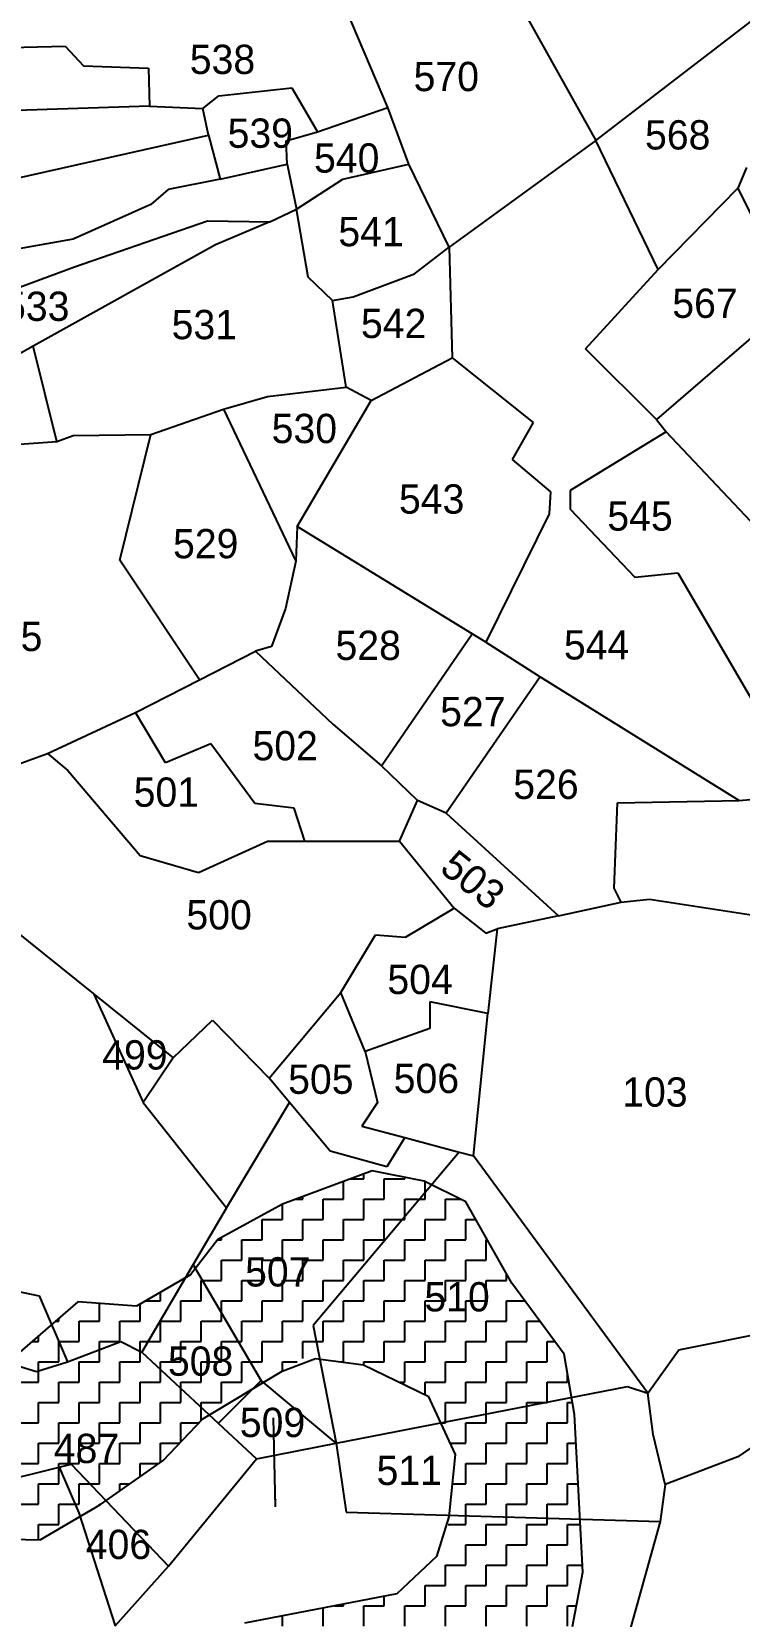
# Model space of a CAD drawing. Header units: metres. Extents: x 291362 to 296970, y 2012513 to 2016467.
# Drawn here: x 293179.6 to 293401.5, y 2015022.6 to 2015519.9 of the extents above; entities that cross this region are included whole.
import ezdxf
from ezdxf.enums import TextEntityAlignment as Align

# ---------------------------------------------------------------- set-up
doc = ezdxf.new("R2010")
doc.units = ezdxf.units.M
for name, color, linetype in [('POLY_HATCH', 12, 'Continuous'), ('POLY_PARCEL', 6, 'Continuous'), ('TEXT_PARCEL', 7, 'Continuous')]:
    doc.layers.add(name, color=color, linetype=linetype)
doc.styles.get("Standard").update_dxf_attribs({"font": 'simplex.shx'})
doc.styles.add('TEXT_MAP', font='')
doc.styles.get('TEXT_MAP').set_extended_font_data('Kruti Dev 050')
doc.dimstyles.get("Standard").update_dxf_attribs({"dimtxt": 0.18, "dimasz": 0.18, "dimexe": 0.18, "dimexo": 0.0625, "dimgap": 0.09, "dimtad": 0, "dimtih": 1, "dimtoh": 1, "dimdec": 4, "dimzin": 0, "dimdsep": 46, "dimtxsty": 'Standard', "dimcen": 0.09, "dimadec": 0, "dimazin": 0, "dimtfac": 1, "dimtdec": 4, "dimtofl": 0, "dimtmove": 0, "dimatfit": 3, "dimfxl": 1, "dimtolj": 1, "dimtzin": 0, "dimarcsym": 0})

msp = doc.modelspace()

# ---------------------------------------------------------------- linework, layer by layer
at = {"layer": 'POLY_HATCH'}
for p, q in [((293286.33, 2015162.49), (293258.2, 2015152.03)), ((293302.69, 2015159.22), (293286.33, 2015162.49)), ((293315.77, 2015152.69), (293302.69, 2015159.22)), ((293258.2, 2015152.03), (293237.92, 2015140.92)), ((293330.16, 2015127.19), (293315.77, 2015152.69)), ((293237.92, 2015140.92), (293229.42, 2015129.8)), ((293229.42, 2015129.8), (293212.41, 2015119.99)), ((293346.52, 2015104.96), (293330.16, 2015127.19)), ((293194.09, 2015121.3), (293175.12, 2015104.96)), ((293212.41, 2015119.99), (293194.09, 2015121.3)), ((293349.79, 2015086), (293346.52, 2015104.96)), ((293233.24, 2015084.58), (293258.1, 2015099.61)), ((293258.1, 2015099.61), (293268.57, 2015103.54)), ((293268.57, 2015103.54), (293283.62, 2015101.58)), ((293283.62, 2015101.58), (293303.9, 2015091.77)), ((293303.9, 2015091.77), (293312.4, 2015073.46)), ((293220.81, 2015071.5), (293233.24, 2015084.58)), ((293352.41, 2015036.49), (293349.79, 2015086)), ((293201.19, 2015057.77), (293220.81, 2015071.5)), ((293312.4, 2015073.46), (293310.44, 2015053.85)), ((293182.21, 2015046.65), (293201.19, 2015057.77)), ((293310.44, 2015053.85), (293306.51, 2015041.42)), ((293154.74, 2015047.31), (293182.21, 2015046.65)), ((293306.51, 2015041.42), (293294.08, 2015029.65)), ((293349.14, 2015019.49), (293352.41, 2015036.49)), ((293294.08, 2015029.65), (293246.33, 2015020.5))]:
    msp.add_line(p, q, dxfattribs=at)
at = {"layer": 'POLY_HATCH', "linetype": 'Continuous'}
for p, q in [((293277.41, 2015153.56), (293277.41, 2015159.17)), ((293279.47, 2015159.94), (293283.79, 2015159.94)), ((293283.79, 2015159.94), (293283.79, 2015161.55)), ((293290.17, 2015159.94), (293296.55, 2015159.94)), ((293290.17, 2015153.56), (293290.17, 2015159.94)), ((293296.55, 2015159.94), (293296.55, 2015160.45)), ((293302.93, 2015153.56), (293302.93, 2015159.1)), ((293264.64, 2015153.56), (293264.64, 2015154.43)), ((293258.26, 2015147.18), (293258.26, 2015152.05)), ((293262.31, 2015153.56), (293264.64, 2015153.56)), ((293271.02, 2015153.56), (293277.41, 2015153.56)), ((293271.02, 2015147.18), (293271.02, 2015153.56)), ((293283.79, 2015153.56), (293290.17, 2015153.56)), ((293283.79, 2015147.18), (293283.79, 2015153.56)), ((293296.55, 2015153.56), (293302.93, 2015153.56)), ((293296.55, 2015147.18), (293296.55, 2015153.56)), ((293309.32, 2015153.56), (293314.03, 2015153.56)), ((293309.32, 2015147.18), (293309.32, 2015153.56)), ((293251.88, 2015147.18), (293258.26, 2015147.18)), ((293251.88, 2015140.79), (293251.88, 2015147.18)), ((293264.64, 2015147.18), (293271.02, 2015147.18)), ((293264.64, 2015140.79), (293264.64, 2015147.18)), ((293277.41, 2015147.18), (293283.79, 2015147.18)), ((293277.41, 2015140.79), (293277.41, 2015147.18)), ((293290.17, 2015147.18), (293296.55, 2015147.18)), ((293290.17, 2015140.79), (293290.17, 2015147.18)), ((293302.93, 2015147.18), (293309.32, 2015147.18)), ((293302.93, 2015140.79), (293302.93, 2015147.18)), ((293315.7, 2015147.18), (293318.88, 2015147.18)), ((293315.7, 2015140.79), (293315.7, 2015147.18)), ((293237.83, 2015140.79), (293239.12, 2015140.79)), ((293239.12, 2015140.79), (293239.12, 2015141.57)), ((293245.5, 2015140.79), (293251.88, 2015140.79)), ((293245.5, 2015134.41), (293245.5, 2015140.79)), ((293258.26, 2015140.79), (293264.64, 2015140.79)), ((293258.26, 2015134.41), (293258.26, 2015140.79)), ((293271.02, 2015140.79), (293277.41, 2015140.79)), ((293271.02, 2015134.41), (293271.02, 2015140.79)), ((293283.79, 2015140.79), (293290.17, 2015140.79)), ((293283.79, 2015134.41), (293283.79, 2015140.79)), ((293296.55, 2015140.79), (293302.93, 2015140.79)), ((293296.55, 2015134.41), (293296.55, 2015140.79)), ((293309.32, 2015140.79), (293315.7, 2015140.79)), ((293309.32, 2015134.41), (293309.32, 2015140.79)), ((293322.08, 2015140.79), (293322.48, 2015140.79)), ((293322.08, 2015134.41), (293322.08, 2015140.79)), ((293239.12, 2015134.41), (293245.5, 2015134.41)), ((293239.12, 2015128.03), (293239.12, 2015134.41)), ((293251.88, 2015134.41), (293258.26, 2015134.41)), ((293251.88, 2015128.03), (293251.88, 2015134.41)), ((293264.64, 2015134.41), (293271.02, 2015134.41)), ((293264.64, 2015128.03), (293264.64, 2015134.41)), ((293277.41, 2015134.41), (293283.79, 2015134.41)), ((293277.41, 2015128.03), (293277.41, 2015134.41)), ((293290.17, 2015134.41), (293296.55, 2015134.41)), ((293290.17, 2015128.03), (293290.17, 2015134.41)), ((293302.93, 2015134.41), (293309.32, 2015134.41)), ((293302.93, 2015128.03), (293302.93, 2015134.41)), ((293315.7, 2015134.41), (293322.08, 2015134.41)), ((293315.7, 2015128.03), (293315.7, 2015134.41)), ((293328.46, 2015128.03), (293328.46, 2015130.2)), ((293219.97, 2015121.65), (293219.97, 2015124.35)), ((293226.34, 2015128.03), (293226.35, 2015128.03)), ((293226.35, 2015128.03), (293226.35, 2015128.03)), ((293232.73, 2015128.03), (293239.12, 2015128.03)), ((293232.73, 2015121.65), (293232.73, 2015128.03)), ((293245.5, 2015128.03), (293251.88, 2015128.03)), ((293245.5, 2015121.65), (293245.5, 2015128.03)), ((293258.26, 2015128.03), (293264.64, 2015128.03)), ((293258.26, 2015121.65), (293258.26, 2015128.03)), ((293271.02, 2015128.03), (293277.41, 2015128.03)), ((293271.02, 2015121.65), (293271.02, 2015128.03)), ((293283.79, 2015128.03), (293290.17, 2015128.03)), ((293283.79, 2015121.65), (293283.79, 2015128.03)), ((293296.55, 2015128.03), (293302.93, 2015128.03)), ((293296.55, 2015121.65), (293296.55, 2015128.03)), ((293309.32, 2015128.03), (293315.7, 2015128.03)), ((293309.32, 2015121.65), (293309.32, 2015128.03)), ((293322.08, 2015128.03), (293328.46, 2015128.03)), ((293322.08, 2015121.65), (293322.08, 2015128.03)), ((293200.82, 2015115.27), (293200.82, 2015120.82)), ((293213.59, 2015115.27), (293213.59, 2015120.68)), ((293215.28, 2015121.65), (293219.97, 2015121.65)), ((293226.35, 2015121.65), (293232.73, 2015121.65)), ((293226.35, 2015115.27), (293226.35, 2015121.65)), ((293239.12, 2015121.65), (293245.5, 2015121.65)), ((293239.12, 2015115.27), (293239.12, 2015121.65)), ((293251.88, 2015121.65), (293258.26, 2015121.65)), ((293251.88, 2015115.27), (293251.88, 2015121.65)), ((293264.64, 2015121.65), (293271.02, 2015121.65)), ((293264.64, 2015115.27), (293264.64, 2015121.65)), ((293277.41, 2015121.65), (293283.79, 2015121.65)), ((293277.41, 2015115.27), (293277.41, 2015121.65)), ((293290.17, 2015121.65), (293296.55, 2015121.65)), ((293290.17, 2015115.27), (293290.17, 2015121.65)), ((293302.93, 2015121.65), (293309.32, 2015121.65)), ((293302.93, 2015115.27), (293302.93, 2015121.65)), ((293315.7, 2015121.65), (293322.08, 2015121.65)), ((293315.7, 2015115.27), (293315.7, 2015121.65)), ((293328.46, 2015121.65), (293334.24, 2015121.65)), ((293328.46, 2015115.27), (293328.46, 2015121.65)), ((293187.08, 2015115.27), (293188.06, 2015115.27)), ((293188.06, 2015115.27), (293188.06, 2015116.11)), ((293194.44, 2015115.27), (293200.82, 2015115.27)), ((293194.44, 2015108.89), (293194.44, 2015115.27)), ((293207.21, 2015115.27), (293213.59, 2015115.27)), ((293207.21, 2015108.89), (293207.21, 2015115.27)), ((293219.97, 2015115.27), (293226.35, 2015115.27)), ((293219.97, 2015108.89), (293219.97, 2015115.27)), ((293232.73, 2015115.27), (293239.12, 2015115.27)), ((293232.73, 2015108.89), (293232.73, 2015115.27)), ((293245.5, 2015115.27), (293251.88, 2015115.27)), ((293245.5, 2015108.89), (293245.5, 2015115.27)), ((293258.26, 2015115.27), (293264.64, 2015115.27)), ((293258.26, 2015108.89), (293258.26, 2015115.27)), ((293271.02, 2015115.27), (293277.41, 2015115.27)), ((293271.02, 2015108.89), (293271.02, 2015115.27)), ((293283.79, 2015115.27), (293290.17, 2015115.27)), ((293283.79, 2015108.89), (293283.79, 2015115.27)), ((293296.55, 2015115.27), (293302.93, 2015115.27)), ((293296.55, 2015108.89), (293296.55, 2015115.27)), ((293309.32, 2015115.27), (293315.7, 2015115.27)), ((293309.32, 2015108.89), (293309.32, 2015115.27)), ((293322.08, 2015115.27), (293328.46, 2015115.27)), ((293322.08, 2015108.89), (293322.08, 2015115.27)), ((293334.84, 2015115.27), (293338.93, 2015115.27)), ((293334.84, 2015108.89), (293334.84, 2015115.27)), ((293181.68, 2015108.89), (293181.68, 2015110.61)), ((293179.68, 2015108.89), (293181.68, 2015108.89)), ((293188.06, 2015108.89), (293194.44, 2015108.89)), ((293188.06, 2015102.5), (293188.06, 2015108.89)), ((293200.82, 2015108.89), (293207.21, 2015108.89)), ((293200.82, 2015102.5), (293200.82, 2015108.89)), ((293213.59, 2015108.89), (293219.97, 2015108.89)), ((293213.59, 2015102.5), (293213.59, 2015108.89)), ((293226.35, 2015108.89), (293232.73, 2015108.89)), ((293226.35, 2015102.5), (293226.35, 2015108.89)), ((293239.12, 2015108.89), (293245.5, 2015108.89)), ((293239.12, 2015102.5), (293239.12, 2015108.89)), ((293251.88, 2015108.89), (293258.26, 2015108.89)), ((293251.88, 2015102.5), (293251.88, 2015108.89)), ((293264.64, 2015108.89), (293271.02, 2015108.89)), ((293264.64, 2015103.57), (293264.64, 2015108.89)), ((293277.41, 2015108.89), (293283.79, 2015108.89)), ((293277.41, 2015102.5), (293277.41, 2015108.89)), ((293290.17, 2015108.89), (293296.55, 2015108.89)), ((293290.17, 2015102.5), (293290.17, 2015108.89)), ((293302.93, 2015108.89), (293309.32, 2015108.89)), ((293302.93, 2015102.5), (293302.93, 2015108.89)), ((293315.7, 2015108.89), (293322.08, 2015108.89)), ((293315.7, 2015102.5), (293315.7, 2015108.89)), ((293328.46, 2015108.89), (293334.84, 2015108.89)), ((293328.46, 2015102.5), (293328.46, 2015108.89)), ((293341.23, 2015108.89), (293343.63, 2015108.89)), ((293341.23, 2015102.5), (293341.23, 2015108.89)), ((293181.68, 2015102.5), (293188.06, 2015102.5)), ((293181.68, 2015096.12), (293181.68, 2015102.5)), ((293194.44, 2015102.5), (293200.82, 2015102.5)), ((293194.44, 2015096.12), (293194.44, 2015102.5)), ((293207.21, 2015102.5), (293213.59, 2015102.5)), ((293207.21, 2015096.12), (293207.21, 2015102.5)), ((293219.97, 2015102.5), (293226.35, 2015102.5)), ((293219.97, 2015096.12), (293219.97, 2015102.5)), ((293232.73, 2015102.5), (293239.12, 2015102.5)), ((293232.73, 2015096.12), (293232.73, 2015102.5)), ((293245.5, 2015102.5), (293251.88, 2015102.5)), ((293245.5, 2015096.12), (293245.5, 2015102.5)), ((293258.26, 2015102.5), (293262.88, 2015102.5)), ((293258.26, 2015099.71), (293258.26, 2015102.5)), ((293276.5, 2015102.5), (293277.41, 2015102.5)), ((293283.79, 2015102.5), (293290.17, 2015102.5)), ((293283.79, 2015101.49), (293283.79, 2015102.5)), ((293296.55, 2015102.5), (293302.93, 2015102.5)), ((293296.55, 2015096.12), (293296.55, 2015102.5)), ((293309.32, 2015102.5), (293315.7, 2015102.5)), ((293309.32, 2015096.12), (293309.32, 2015102.5)), ((293322.08, 2015102.5), (293328.46, 2015102.5)), ((293322.08, 2015096.12), (293322.08, 2015102.5)), ((293334.84, 2015102.5), (293341.23, 2015102.5)), ((293334.84, 2015096.12), (293334.84, 2015102.5)), ((293175.3, 2015096.12), (293181.68, 2015096.12)), ((293188.06, 2015096.12), (293194.44, 2015096.12)), ((293188.06, 2015089.74), (293188.06, 2015096.12)), ((293200.82, 2015096.12), (293207.21, 2015096.12)), ((293200.82, 2015089.74), (293200.82, 2015096.12)), ((293213.59, 2015096.12), (293219.97, 2015096.12)), ((293213.59, 2015089.74), (293213.59, 2015096.12)), ((293226.35, 2015096.12), (293232.73, 2015096.12)), ((293226.35, 2015089.74), (293226.35, 2015096.12)), ((293239.12, 2015096.12), (293245.5, 2015096.12)), ((293239.12, 2015089.74), (293239.12, 2015096.12)), ((293251.88, 2015096.12), (293252.33, 2015096.12)), ((293251.88, 2015095.85), (293251.88, 2015096.12)), ((293294.89, 2015096.12), (293296.55, 2015096.12)), ((293302.93, 2015096.12), (293309.32, 2015096.12)), ((293302.93, 2015092.23), (293302.93, 2015096.12)), ((293315.7, 2015096.12), (293322.08, 2015096.12)), ((293315.7, 2015089.74), (293315.7, 2015096.12)), ((293328.46, 2015096.12), (293334.84, 2015096.12)), ((293328.46, 2015089.74), (293328.46, 2015096.12)), ((293341.23, 2015096.12), (293347.61, 2015096.12)), ((293341.23, 2015089.74), (293341.23, 2015096.12)), ((293347.61, 2015096.12), (293347.61, 2015098.65)), ((293181.68, 2015089.74), (293188.06, 2015089.74)), ((293181.68, 2015083.36), (293181.68, 2015089.74)), ((293194.44, 2015089.74), (293200.82, 2015089.74)), ((293194.44, 2015083.36), (293194.44, 2015089.74)), ((293207.21, 2015089.74), (293213.59, 2015089.74)), ((293207.21, 2015083.36), (293207.21, 2015089.74)), ((293219.97, 2015089.74), (293226.35, 2015089.74)), ((293219.97, 2015083.36), (293219.97, 2015089.74)), ((293232.73, 2015089.74), (293239.12, 2015089.74)), ((293232.73, 2015084.04), (293232.73, 2015089.74)), ((293309.32, 2015089.74), (293315.7, 2015089.74)), ((293309.32, 2015083.36), (293309.32, 2015089.74)), ((293322.08, 2015089.74), (293328.46, 2015089.74)), ((293322.08, 2015083.36), (293322.08, 2015089.74)), ((293334.84, 2015089.74), (293341.23, 2015089.74)), ((293334.84, 2015083.36), (293334.84, 2015089.74)), ((293347.61, 2015089.74), (293349.14, 2015089.74)), ((293347.61, 2015083.36), (293347.61, 2015089.74)), ((293175.3, 2015083.36), (293181.68, 2015083.36)), ((293188.06, 2015083.36), (293194.44, 2015083.36)), ((293188.06, 2015076.98), (293188.06, 2015083.36)), ((293200.82, 2015083.36), (293207.21, 2015083.36)), ((293200.82, 2015076.98), (293200.82, 2015083.36)), ((293213.59, 2015083.36), (293219.97, 2015083.36)), ((293213.59, 2015076.98), (293213.59, 2015083.36)), ((293226.35, 2015083.36), (293232.08, 2015083.36)), ((293226.35, 2015077.33), (293226.35, 2015083.36)), ((293307.8, 2015083.36), (293309.32, 2015083.36)), ((293315.7, 2015083.36), (293322.08, 2015083.36)), ((293315.7, 2015076.98), (293315.7, 2015083.36)), ((293328.46, 2015083.36), (293334.84, 2015083.36)), ((293328.46, 2015076.98), (293328.46, 2015083.36)), ((293341.23, 2015083.36), (293347.61, 2015083.36)), ((293341.23, 2015076.98), (293341.23, 2015083.36)), ((293181.68, 2015076.98), (293188.06, 2015076.98)), ((293181.68, 2015070.59), (293181.68, 2015076.98)), ((293194.44, 2015076.98), (293200.82, 2015076.98)), ((293194.44, 2015070.59), (293194.44, 2015076.98)), ((293207.21, 2015076.98), (293213.59, 2015076.98)), ((293207.21, 2015070.59), (293207.21, 2015076.98)), ((293219.97, 2015076.98), (293226.02, 2015076.98)), ((293219.97, 2015070.91), (293219.97, 2015076.98)), ((293310.77, 2015076.98), (293315.7, 2015076.98)), ((293322.08, 2015076.98), (293328.46, 2015076.98)), ((293322.08, 2015070.59), (293322.08, 2015076.98)), ((293334.84, 2015076.98), (293341.23, 2015076.98)), ((293334.84, 2015070.59), (293334.84, 2015076.98)), ((293347.61, 2015076.98), (293350.27, 2015076.98)), ((293347.61, 2015070.59), (293347.61, 2015076.98)), ((293175.3, 2015070.59), (293181.68, 2015070.59)), ((293188.06, 2015070.59), (293194.44, 2015070.59)), ((293188.06, 2015064.21), (293188.06, 2015070.59)), ((293200.82, 2015070.59), (293207.21, 2015070.59)), ((293200.82, 2015064.21), (293200.82, 2015070.59)), ((293213.59, 2015070.59), (293219.52, 2015070.59)), ((293213.59, 2015066.45), (293213.59, 2015070.59)), ((293315.7, 2015070.59), (293322.08, 2015070.59)), ((293315.7, 2015064.21), (293315.7, 2015070.59)), ((293328.46, 2015070.59), (293334.84, 2015070.59)), ((293328.46, 2015064.21), (293328.46, 2015070.59)), ((293341.23, 2015070.59), (293347.61, 2015070.59)), ((293341.23, 2015064.21), (293341.23, 2015070.59)), ((293181.68, 2015064.21), (293188.06, 2015064.21)), ((293181.68, 2015057.83), (293181.68, 2015064.21)), ((293194.44, 2015064.21), (293200.82, 2015064.21)), ((293194.44, 2015057.83), (293194.44, 2015064.21)), ((293207.21, 2015064.21), (293210.39, 2015064.21)), ((293207.21, 2015061.98), (293207.21, 2015064.21)), ((293311.48, 2015064.21), (293315.7, 2015064.21)), ((293322.08, 2015064.21), (293328.46, 2015064.21)), ((293322.08, 2015057.83), (293322.08, 2015064.21)), ((293334.84, 2015064.21), (293341.23, 2015064.21)), ((293334.84, 2015057.83), (293334.84, 2015064.21)), ((293347.61, 2015064.21), (293350.94, 2015064.21)), ((293347.61, 2015057.83), (293347.61, 2015064.21)), ((293175.3, 2015057.83), (293181.68, 2015057.83)), ((293188.06, 2015057.83), (293194.44, 2015057.83)), ((293188.06, 2015051.45), (293188.06, 2015057.83)), ((293200.82, 2015057.83), (293201.27, 2015057.83)), ((293200.82, 2015057.56), (293200.82, 2015057.83)), ((293315.7, 2015057.83), (293322.08, 2015057.83)), ((293315.7, 2015051.45), (293315.7, 2015057.83)), ((293328.46, 2015057.83), (293334.84, 2015057.83)), ((293328.46, 2015051.45), (293328.46, 2015057.83)), ((293341.23, 2015057.83), (293347.61, 2015057.83)), ((293341.23, 2015051.45), (293341.23, 2015057.83)), ((293181.68, 2015051.45), (293188.06, 2015051.45)), ((293181.68, 2015046.67), (293181.68, 2015051.45)), ((293310.2, 2015051.45), (293315.7, 2015051.45)), ((293322.08, 2015051.45), (293328.46, 2015051.45)), ((293322.08, 2015045.07), (293322.08, 2015051.45)), ((293334.84, 2015051.45), (293341.23, 2015051.45)), ((293334.84, 2015045.07), (293334.84, 2015051.45)), ((293347.61, 2015051.45), (293351.62, 2015051.45)), ((293347.61, 2015045.07), (293347.61, 2015051.45)), ((293315.7, 2015045.07), (293322.08, 2015045.07)), ((293315.7, 2015038.68), (293315.7, 2015045.07)), ((293328.46, 2015045.07), (293334.84, 2015045.07)), ((293328.46, 2015038.68), (293328.46, 2015045.07)), ((293341.23, 2015045.07), (293347.61, 2015045.07)), ((293341.23, 2015038.68), (293341.23, 2015045.07)), ((293309.32, 2015038.68), (293315.7, 2015038.68)), ((293309.32, 2015032.3), (293309.32, 2015038.68)), ((293322.08, 2015038.68), (293328.46, 2015038.68)), ((293322.08, 2015032.3), (293322.08, 2015038.68)), ((293334.84, 2015038.68), (293341.23, 2015038.68)), ((293334.84, 2015032.3), (293334.84, 2015038.68)), ((293347.61, 2015038.68), (293352.29, 2015038.68)), ((293347.61, 2015032.3), (293347.61, 2015038.68)), ((293302.93, 2015032.3), (293309.32, 2015032.3)), ((293302.93, 2015025.92), (293302.93, 2015032.3)), ((293315.7, 2015032.3), (293322.08, 2015032.3)), ((293315.7, 2015025.92), (293315.7, 2015032.3)), ((293328.46, 2015032.3), (293334.84, 2015032.3)), ((293328.46, 2015025.92), (293328.46, 2015032.3)), ((293341.23, 2015032.3), (293347.61, 2015032.3)), ((293341.23, 2015025.92), (293341.23, 2015032.3)), ((293271.02, 2015019.54), (293271.02, 2015025.24)), ((293274.6, 2015025.92), (293277.41, 2015025.92)), ((293277.41, 2015025.92), (293277.41, 2015026.46)), ((293283.79, 2015025.92), (293290.17, 2015025.92)), ((293283.79, 2015019.54), (293283.79, 2015025.92)), ((293290.17, 2015025.92), (293290.17, 2015028.9)), ((293296.55, 2015025.92), (293302.93, 2015025.92)), ((293296.55, 2015019.54), (293296.55, 2015025.92)), ((293309.32, 2015025.92), (293315.7, 2015025.92)), ((293309.32, 2015019.54), (293309.32, 2015025.92)), ((293322.08, 2015025.92), (293328.46, 2015025.92)), ((293322.08, 2015019.54), (293322.08, 2015025.92)), ((293334.84, 2015025.92), (293341.23, 2015025.92)), ((293334.84, 2015019.54), (293334.84, 2015025.92)), ((293347.61, 2015025.92), (293350.37, 2015025.92)), ((293347.61, 2015019.54), (293347.61, 2015025.92)), ((293258.26, 2015019.54), (293258.26, 2015022.79))]:
    msp.add_line(p, q, dxfattribs=at)
at = {"layer": 'POLY_PARCEL'}
for p, q in [((293325.61, 2015541.2), (293356.45, 2015485.71)), ((293291.3, 2015496.14), (293275.37, 2015533.65)), ((293356.45, 2015485.71), (293413.06, 2015529.23)), ((293112.81, 2015513.34), (293190.07, 2015515.36)), ((293190.07, 2015515.36), (293195.87, 2015509.19)), ((293195.87, 2015509.19), (293216.19, 2015508.47)), ((293216.19, 2015508.47), (293216.55, 2015496.5)), ((293238.32, 2015499.76), (293261.18, 2015502.3)), ((293261.18, 2015502.3), (293269.17, 2015488.52)), ((293233.24, 2015495.77), (293238.32, 2015499.76)), ((293216.55, 2015496.5), (293124.75, 2015493.6)), ((293216.55, 2015496.5), (293233.24, 2015495.77)), ((293235.06, 2015487.43), (293233.24, 2015495.77)), ((293269.17, 2015488.52), (293291.3, 2015496.14)), ((293297.83, 2015478.37), (293291.3, 2015496.14)), ((293114.23, 2015460.24), (293235.06, 2015487.43)), ((293235.06, 2015487.43), (293238.69, 2015473.65)), ((293259.37, 2015485.62), (293269.17, 2015488.52)), ((293259.73, 2015478.37), (293259.37, 2015485.62)), ((293356.45, 2015485.71), (293310.53, 2015452.26)), ((293376.05, 2015445.31), (293356.45, 2015485.71)), ((293238.69, 2015473.65), (293259.73, 2015478.37)), ((293259.73, 2015478.37), (293262.64, 2015464.22)), ((293277.15, 2015473.65), (293297.83, 2015478.37)), ((293310.53, 2015452.26), (293297.83, 2015478.37)), ((293403.69, 2015477.28), (293400.98, 2015470.78)), ((293238.69, 2015473.65), (293222.36, 2015470.39)), ((293262.64, 2015464.22), (293277.15, 2015473.65)), ((293222.36, 2015470.39), (293216.92, 2015465.68)), ((293376.05, 2015445.31), (293400.98, 2015470.78)), ((293400.98, 2015470.78), (293409.11, 2015454.52)), ((293216.92, 2015465.68), (293192.61, 2015454.8)), ((293254.29, 2015460.24), (293262.64, 2015464.22)), ((293266.26, 2015442.83), (293262.64, 2015464.22)), ((293192.97, 2015446.09), (293234.7, 2015460.6)), ((293234.7, 2015460.6), (293254.29, 2015460.24)), ((293254.29, 2015460.24), (293237.24, 2015452.98)), ((293192.61, 2015454.8), (293168.29, 2015450.44)), ((293237.24, 2015452.98), (293180.09, 2015421.18)), ((293299.65, 2015443.92), (293310.53, 2015452.26)), ((293310.53, 2015452.26), (293311.42, 2015417.59)), ((293160.67, 2015434.13), (293192.97, 2015446.09)), ((293273.88, 2015435.58), (293266.26, 2015442.83)), ((293280.42, 2015436.66), (293299.65, 2015443.92)), ((293353.28, 2015420.39), (293376.05, 2015445.31)), ((293273.88, 2015435.58), (293280.42, 2015436.66)), ((293278.24, 2015408.38), (293273.88, 2015435.58)), ((293415.62, 2015432.85), (293375.5, 2015398.18)), ((293180.09, 2015421.18), (293173.37, 2015417.44)), ((293187.53, 2015391.33), (293180.09, 2015421.18)), ((293286.03, 2015404.17), (293311.42, 2015417.59)), ((293311.42, 2015417.59), (293336.82, 2015397.28)), ((293375.5, 2015398.18), (293353.28, 2015420.39)), ((293253.56, 2015405.48), (293278.24, 2015408.38)), ((293286.03, 2015404.17), (293278.24, 2015408.38)), ((293239.78, 2015401.49), (293253.56, 2015405.48)), ((293262.8, 2015364.64), (293286.03, 2015404.17)), ((293216.92, 2015393.51), (293239.78, 2015401.49)), ((293239.78, 2015401.49), (293262.44, 2015353.77)), ((293375.5, 2015398.18), (293378.55, 2015394.38)), ((293187.53, 2015391.33), (293192.61, 2015393.15)), ((293192.61, 2015393.15), (293216.92, 2015393.51)), ((293207.22, 2015354.03), (293216.92, 2015393.51)), ((293336.82, 2015397.28), (293330.29, 2015385.68)), ((293378.55, 2015394.38), (293348.44, 2015375.89)), ((293408.67, 2015362.47), (293378.55, 2015394.38)), ((293163.21, 2015389.52), (293187.53, 2015391.33)), ((293330.29, 2015385.68), (293342.27, 2015375.52)), ((293342.27, 2015375.52), (293341.9, 2015368.63)), ((293348.44, 2015375.89), (293348.44, 2015370.08)), ((293341.9, 2015368.63), (293321.95, 2015328.38)), ((293348.44, 2015370.08), (293368.76, 2015348.69)), ((293262.8, 2015364.64), (293262.44, 2015353.77)), ((293317.73, 2015330.97), (293262.8, 2015364.64)), ((293232.17, 2015316.49), (293207.22, 2015354.03)), ((293262.44, 2015353.77), (293259.17, 2015338.9)), ((293368.76, 2015348.69), (293382.18, 2015350.14)), ((293382.18, 2015350.14), (293407.94, 2015305.9)), ((293259.17, 2015338.9), (293254.82, 2015326.93)), ((293289.29, 2015289.58), (293317.73, 2015330.97)), ((293321.95, 2015328.38), (293317.73, 2015330.97)), ((293321.95, 2015328.38), (293339, 2015317.5)), ((293232.17, 2015316.49), (293249.74, 2015325.48)), ((293254.82, 2015326.93), (293249.74, 2015325.48)), ((293249.74, 2015325.48), (293274.05, 2015302.63)), ((293212.15, 2015306.26), (293232.17, 2015316.49)), ((293339, 2015317.5), (293309.61, 2015274.71)), ((293339, 2015317.5), (293401.41, 2015278.7)), ((293184.55, 2015293.45), (293212.15, 2015306.26)), ((293221.52, 2015290.49), (293212.15, 2015306.26)), ((293274.05, 2015302.63), (293289.29, 2015289.58)), ((293157.28, 2015283.47), (293184.55, 2015293.45)), ((293184.55, 2015293.45), (293190.96, 2015288.03)), ((293235.81, 2015296.4), (293221.52, 2015290.49)), ((293249.61, 2015277.69), (293235.81, 2015296.4)), ((293300.54, 2015278.7), (293289.29, 2015289.58)), ((293190.96, 2015288.03), (293213.63, 2015261.43)), ((293294.95, 2015265.87), (293300.54, 2015278.7)), ((293309.61, 2015274.71), (293300.54, 2015278.7)), ((293363.31, 2015277.97), (293401.41, 2015278.7)), ((293401.41, 2015278.7), (293421.01, 2015280.48)), ((293261.93, 2015276.21), (293249.61, 2015277.69)), ((293265.24, 2015265.87), (293261.93, 2015276.21)), ((293309.61, 2015274.71), (293344.81, 2015242.43)), ((293362.22, 2015251.14), (293363.31, 2015277.97)), ((293231.87, 2015256.02), (293253.55, 2015265.87)), ((293253.55, 2015265.87), (293265.24, 2015265.87)), ((293265.24, 2015265.87), (293294.95, 2015265.87)), ((293294.95, 2015265.87), (293312.07, 2015244.85)), ((293213.63, 2015261.43), (293231.87, 2015256.02)), ((293151.04, 2015256.51), (293223.98, 2015197.9)), ((293364.4, 2015246.79), (293362.22, 2015251.14)), ((293296.83, 2015235.79), (293312.07, 2015244.85)), ((293312.07, 2015244.85), (293322.03, 2015236.97)), ((293344.81, 2015242.43), (293364.4, 2015246.79)), ((293364.4, 2015246.79), (293373.34, 2015247.65)), ((293373.34, 2015247.65), (293448.15, 2015236.28)), ((293344.81, 2015242.43), (293325.5, 2015238.33)), ((293276.51, 2015218.38), (293287.4, 2015236.51)), ((293287.4, 2015236.51), (293296.83, 2015235.79)), ((293322.03, 2015236.97), (293325.5, 2015238.33)), ((293325.5, 2015238.33), (293322.6, 2015211.85)), ((293199.06, 2015217.92), (293214.59, 2015183.87)), ((293254.04, 2015191.49), (293276.51, 2015218.38)), ((293284.13, 2015199.89), (293276.51, 2015218.38)), ((293322.6, 2015211.85), (293304.45, 2015215.48)), ((293304.45, 2015215.48), (293304.45, 2015207.14)), ((293223.98, 2015197.9), (293236.3, 2015209.72)), ((293236.3, 2015209.72), (293254.04, 2015191.49)), ((293318.08, 2015167.12), (293322.6, 2015211.85)), ((293304.45, 2015207.14), (293284.13, 2015199.89)), ((293284.13, 2015199.89), (293288.02, 2015183.87)), ((293223.98, 2015197.9), (293214.59, 2015183.87)), ((293260.43, 2015183.88), (293254.04, 2015191.49)), ((293214.59, 2015183.87), (293240.71, 2015150.87)), ((293240.71, 2015150.87), (293260.43, 2015183.88)), ((293273.23, 2015168.6), (293260.43, 2015183.88)), ((293288.02, 2015183.87), (293283.09, 2015176.48)), ((293283.09, 2015176.48), (293296.61, 2015172.87)), ((293296.61, 2015172.87), (293290.97, 2015163.68)), ((293296.61, 2015172.87), (293313.6, 2015168.32)), ((293313.6, 2015168.32), (293267.81, 2015113.93)), ((293290.97, 2015163.68), (293273.23, 2015168.6)), ((293313.6, 2015168.32), (293318.08, 2015167.12)), ((293372.8, 2015092.71), (293318.08, 2015167.12)), ((293240.71, 2015150.87), (293230.22, 2015133.02)), ((293151.57, 2015129.61), (293181.97, 2015123.22)), ((293230.22, 2015133.02), (293214.09, 2015105.56)), ((293251.55, 2015096.69), (293230.22, 2015133.02)), ((293181.97, 2015123.22), (293190.84, 2015102.53)), ((293382.56, 2015106.25), (293436.23, 2015117.09)), ((293267.81, 2015113.93), (293275.1, 2015076.94)), ((293158.45, 2015106.38), (293181.12, 2015099.48)), ((293190.84, 2015102.53), (293207.6, 2015108.93)), ((293207.6, 2015108.93), (293214.09, 2015105.56)), ((293214.09, 2015105.56), (293250.07, 2015072.06)), ((293372.8, 2015092.71), (293382.56, 2015106.25)), ((293181.12, 2015099.48), (293190.84, 2015102.53)), ((293238.12, 2015083.19), (293251.55, 2015096.69)), ((293275.1, 2015076.94), (293251.55, 2015096.69)), ((293275.1, 2015076.94), (293366.38, 2015094.72)), ((293366.38, 2015094.72), (293372.8, 2015092.71)), ((293437.85, 2015098.12), (293400.99, 2015072.66)), ((293374.43, 2015079.7), (293372.8, 2015092.71)), ((293378.22, 2015063.99), (293374.43, 2015079.7)), ((293250.07, 2015072.06), (293275.1, 2015076.94)), ((293275.1, 2015076.94), (293278.16, 2015055.32)), ((293152.54, 2015060.57), (293188.25, 2015069.5)), ((293188.25, 2015069.5), (293191.96, 2015070.42)), ((293188.25, 2015069.5), (293194.43, 2015055.15)), ((293191.96, 2015070.42), (293222.52, 2015038.41)), ((293222.52, 2015038.41), (293250.07, 2015072.06)), ((293400.99, 2015072.66), (293378.22, 2015063.99)), ((293378.22, 2015063.99), (293376.64, 2015052.41)), ((293194.43, 2015055.15), (293205.76, 2015019.69)), ((293278.16, 2015055.32), (293376.64, 2015052.41)), ((293376.64, 2015052.41), (293365.8, 2015013.4)), ((293205.76, 2015019.69), (293222.52, 2015038.41))]:
    msp.add_line(p, q, dxfattribs=at)

# ---------------------------------------------------------------- texts
at = {"layer": 'TEXT_PARCEL', "style": 'TEXT_MAP'}
for s, p in [('538', (293239.42, 2015511.23)), ('570', (293309.6, 2015505.85)), ('539', (293251.28, 2015488.07)), ('568', (293382.16, 2015487.54)), ('540', (293278.38, 2015480.28)), ('541', (293286.01, 2015457.11)), ('533', (293181.18, 2015433.75)), ('567', (293390.71, 2015434.7)), ('531', (293233.73, 2015428.01)), ('542', (293293.09, 2015428.37)), ('530', (293265.1, 2015395.4)), ('543', (293305.01, 2015373.27)), ('545', (293370.34, 2015367.86)), ('529', (293234.17, 2015359.26)), ('495', (293172.7, 2015330.14)), ('528', (293285.11, 2015327.35)), ('544', (293356.73, 2015327.43)), ('527', (293317.92, 2015306.55)), ('502', (293259.08, 2015295.86)), ('526', (293340.85, 2015283.74)), ('501', (293221.83, 2015281.29)), ('500', (293238.36, 2015242.79)), ('504', (293301.38, 2015222.51)), ('499', (293211.97, 2015198.83)), ('505', (293270.26, 2015191.2)), ('506', (293303.36, 2015191.45)), ('103', (293375.01, 2015187.18)), ('507', (293256.76, 2015130.74)), ('510', (293312.98, 2015122.92)), ('508', (293232.56, 2015102.73)), ('509', (293255.11, 2015083.5)), ('487', (293196.77, 2015075.33)), ('511', (293297.99, 2015068.39)), ('406', (293206.81, 2015045.22))]:
    msp.add_text(s, height=9.19, dxfattribs=at).set_placement(p, align=Align.MIDDLE)
msp.add_text('503', height=9.19, rotation=321.3566, dxfattribs=at).set_placement((293318.01, 2015253.8), align=Align.MIDDLE)

# ---------------------------------------------------------------- leaders
msp.add_leader([(293256.04, 2015057), (293255.43, 2015084.97)], dimstyle='Standard', override={"dimtxt": 2.5, "dimasz": 2.5, "dimexe": 1.25, "dimexo": 0.625, "dimgap": 0.625, "dimtad": 1, "dimtih": 0, "dimtoh": 0, "dimzin": 8, "dimcen": 2.5, "dimtofl": 1})

doc.saveas('drawing.dxf')
